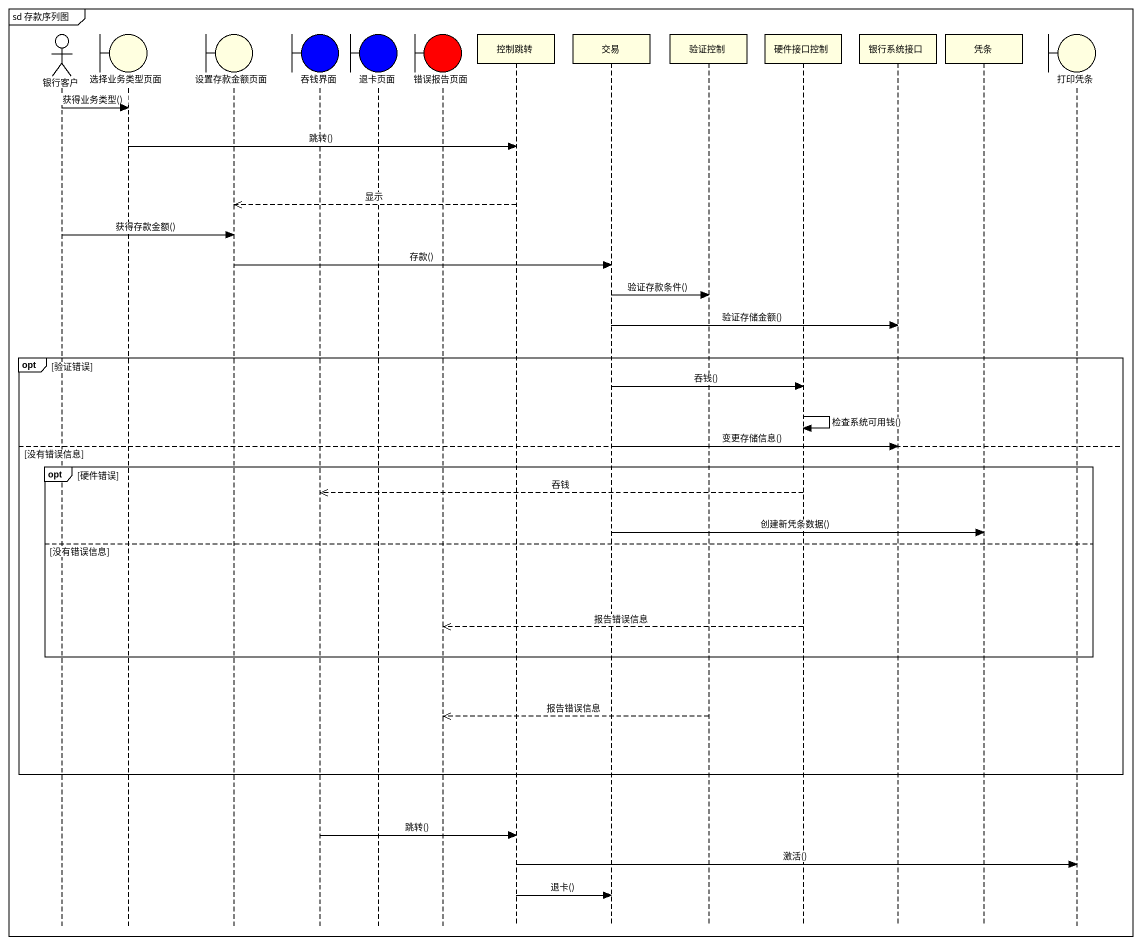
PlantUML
@startuml
mainframe sd 存款序列图
hide footbox
actor 银行客户
boundary 选择业务类型页面 #FFFFE0
boundary 设置存款金额页面 #FFFFE0
boundary 吞钱界面 #0000FF
boundary 退卡页面 #0000FF
boundary 错误报告页面 #FF0000
participant 控制跳转 #FFFFE0
participant 交易 #FFFFE0
participant 验证控制 #FFFFE0
participant 硬件接口控制 #FFFFE0
participant 银行系统接口 #FFFFE0
participant 凭条 #FFFFE0
boundary 打印凭条 #FFFFE0

银行客户 -> 选择业务类型页面 : 获得业务类型()
选择业务类型页面 -> 控制跳转 : 跳转()
控制跳转 -->> 设置存款金额页面 : 显示
银行客户 -> 设置存款金额页面 : 获得存款金额()
设置存款金额页面 -> 交易 : 存款()
交易 -> 验证控制 : 验证存款条件()
交易 -> 银行系统接口 : 验证存储金额()
opt 验证错误
  交易 -> 硬件接口控制 : 吞钱()
  硬件接口控制 -> 硬件接口控制 : 检查系统可用钱()
else 没有错误信息
  交易 -> 银行系统接口 : 变更存储信息()
  opt 硬件错误
    硬件接口控制 -->> 吞钱界面 : 吞钱
    交易 -> 凭条 : 创建新凭条数据()
  else 没有错误信息
    硬件接口控制 -->> 错误报告页面 : 报告错误信息
  end
  验证控制 -->> 错误报告页面 : 报告错误信息
end
吞钱界面 -> 控制跳转 : 跳转()
控制跳转 -> 打印凭条 : 激活()
控制跳转 -> 交易 : 退卡()
@enduml
